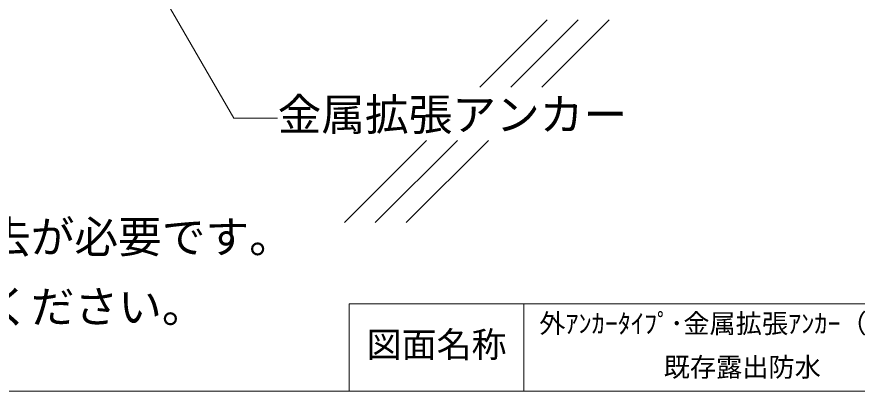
# Model space of a CAD drawing. Units: millimetres on the paper, with parts at other scales. Extents: x -135 to 135, y -94 to 92.
# Drawn here: x -23.1 to 73.2, y -88 to -45.1 of the extents above; entities that cross this region are included whole.
import ezdxf
from ezdxf.enums import TextEntityAlignment as Align

# ---------------------------------------------------------------- set-up
doc = ezdxf.new("R2010")
doc.units = ezdxf.units.MM
for name, color, linetype, lineweight in [('1-A_元図・躯体', 7, 'Continuous', 9), ('E-1', 7, 'Continuous', 9), ('F-F', 7, 'Continuous', 9)]:
    doc.layers.add(name, color=color, linetype=linetype, lineweight=lineweight)
doc.layers.add('E-0', color=7, linetype='Continuous')
doc.styles.add('ＭＳ ゴシック', font='')
doc.styles.get('ＭＳ ゴシック').set_extended_font_data('MS Gothic')

msp = doc.modelspace()

# ---------------------------------------------------------------- linework, layer by layer
at = {"layer": '1-A_元図・躯体'}
for p, q in [((37.677, -45.458), (29.968, -53.167)), ((41.212, -45.458), (33.503, -53.167)), ((44.748, -45.458), (37.039, -53.167)), ((23.859, -59.276), (14.45, -68.685)), ((27.394, -59.276), (17.985, -68.685)), ((30.93, -59.276), (21.521, -68.685))]:
    msp.add_line(p, q, dxfattribs=at)
at = {"layer": 'E-1'}
msp.add_lwpolyline([(-7.554, -40.514), (1.805, -56.724), (6.805, -56.724)], dxfattribs=at)
at = {"layer": 'F-F'}
for p, q in [((15, -88), (15, -78)), ((135, -78), (15, -78)), ((35, -88), (35, -78))]:
    msp.add_line(p, q, dxfattribs=at)
msp.add_lwpolyline([(-135, 92), (135, 92), (135, -88), (-135, -88)], dxfattribs=at)

# ---------------------------------------------------------------- texts
at = {"layer": 'E-0', "style": 'ＭＳ ゴシック'}
for s, height, p in [('外ｱﾝｶｰﾀｲﾌﾟ･金属拡張ｱﾝｶｰ（改修）', 2.199, (36.75, -82)), ('図面名称', 2.933, (17, -85)), ('既存露出防水', 2.199, (51, -87))]:
    msp.add_text(s, height=height, dxfattribs=at).set_placement(p, align=Align.BOTTOM_LEFT)
at = {"layer": 'E-1', "style": 'ＭＳ ゴシック'}
for s, p in [('金属拡張アンカー', (6.805, -59.224)), ('※ｸﾞﾘｯﾄﾞﾍﾞｰｽL2設置部の既存防水層は部分撤去が必要です。', (-126.459, -73.254)), ('※必要に応じて、適切な仮防水処理を行ってください。', (-126.459, -81.254))]:
    msp.add_text(s, height=3.666, dxfattribs=at).set_placement(p, align=Align.BOTTOM_LEFT)

doc.saveas('drawing.dxf')
